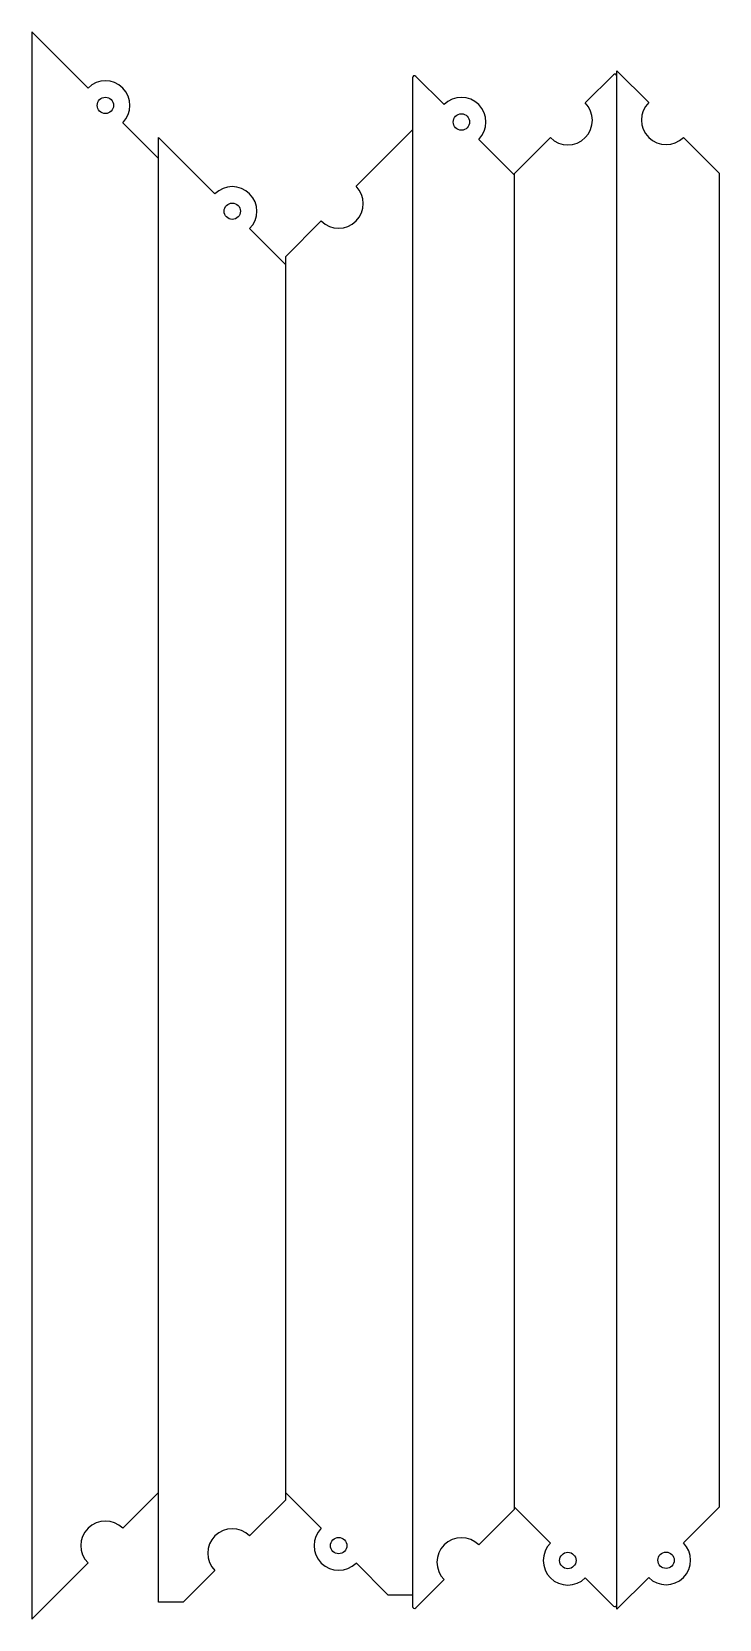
# Model space of a CAD drawing. Header units: millimetres. Extents: x -486 to -318, y -382 to 6.
import ezdxf

# ---------------------------------------------------------------- set-up
doc = ezdxf.new("R2010")
doc.units = ezdxf.units.MM

msp = doc.modelspace()

# ---------------------------------------------------------------- linework, layer by layer
at = {"color": 7, "linetype": 'Continuous', "lineweight": 25}
for p, q in [((-485.81, 6.04), (-485.81, -381.96)), ((-472.05, -7.72), (-485.81, 6.04)), ((-342.81, -379.53), (-342.81, -3.53)), ((-335.05, -11.28), (-342.81, -3.53)), ((-392.81, -5.23), (-392.81, -378.82)), ((-385.05, -11.78), (-391.96, -4.88)), ((-343.66, -4.45), (-350.57, -11.36)), ((-454.81, -24.96), (-463.57, -16.2)), ((-406.57, -31.72), (-392.81, -17.97)), ((-454.81, -377.82), (-454.81, -19.82)), ((-441.05, -33.58), (-454.81, -19.82)), ((-367.81, -29.02), (-376.57, -20.27)), ((-359.05, -19.84), (-367.81, -28.6)), ((-317.81, -28.53), (-326.57, -19.77)), ((-367.81, -355.02), (-367.81, -28.6)), ((-317.81, -28.53), (-317.81, -354.53)), ((-423.81, -50.82), (-432.57, -42.07)), ((-423.81, -48.97), (-415.05, -40.21)), ((-423.81, -48.97), (-423.81, -352.82)), ((-454.81, -350.96), (-463.57, -359.72)), ((-423.81, -352.82), (-432.57, -361.58)), ((-423.81, -350.97), (-415.05, -359.72)), ((-376.57, -363.78), (-367.81, -355.02)), ((-367.81, -354.6), (-359.05, -363.36)), ((-317.81, -354.53), (-326.57, -363.28)), ((-472.05, -368.2), (-485.81, -381.96)), ((-406.57, -368.21), (-398.81, -375.97)), ((-441.05, -370.07), (-448.81, -377.82)), ((-391.96, -379.17), (-385.05, -372.27)), ((-350.57, -371.84), (-343.66, -378.75)), ((-335.05, -371.77), (-342.81, -379.53)), ((-398.81, -375.97), (-392.81, -375.97)), ((-448.81, -377.82), (-454.81, -377.82))]:
    msp.add_line(p, q, dxfattribs=at)
for centre in [(-467.81, -11.96), (-380.81, -16.02), (-436.81, -37.82), (-410.81, -363.97), (-354.81, -367.6), (-330.81, -367.53)]:
    msp.add_circle(centre, 2, dxfattribs=at)
for centre, radius, start, end in [((-467.81, -11.96), 6, 315, 135), ((-392.31, -5.23), 0.5, 45, 180), ((-343.31, -4.81), 0.5, 0, 135), ((-380.81, -16.02), 6, 315, 135), ((-354.81, -15.6), 6, 225, 45), ((-330.81, -15.53), 6, 135, 315), ((-436.81, -37.82), 6, 315, 135), ((-410.81, -35.97), 6, 225, 45), ((-467.81, -363.96), 6, 45, 225), ((-436.81, -365.82), 6, 45, 225), ((-410.81, -363.97), 6, 135, 315), ((-380.81, -368.02), 6, 45, 225), ((-354.81, -367.6), 6, 135, 315), ((-330.81, -367.53), 6, 225, 45), ((-392.31, -378.82), 0.5, 180, 315), ((-343.31, -378.39), 0.5, 225, 0)]:
    msp.add_arc(centre, radius, start, end, dxfattribs=at)

doc.saveas('drawing.dxf')
